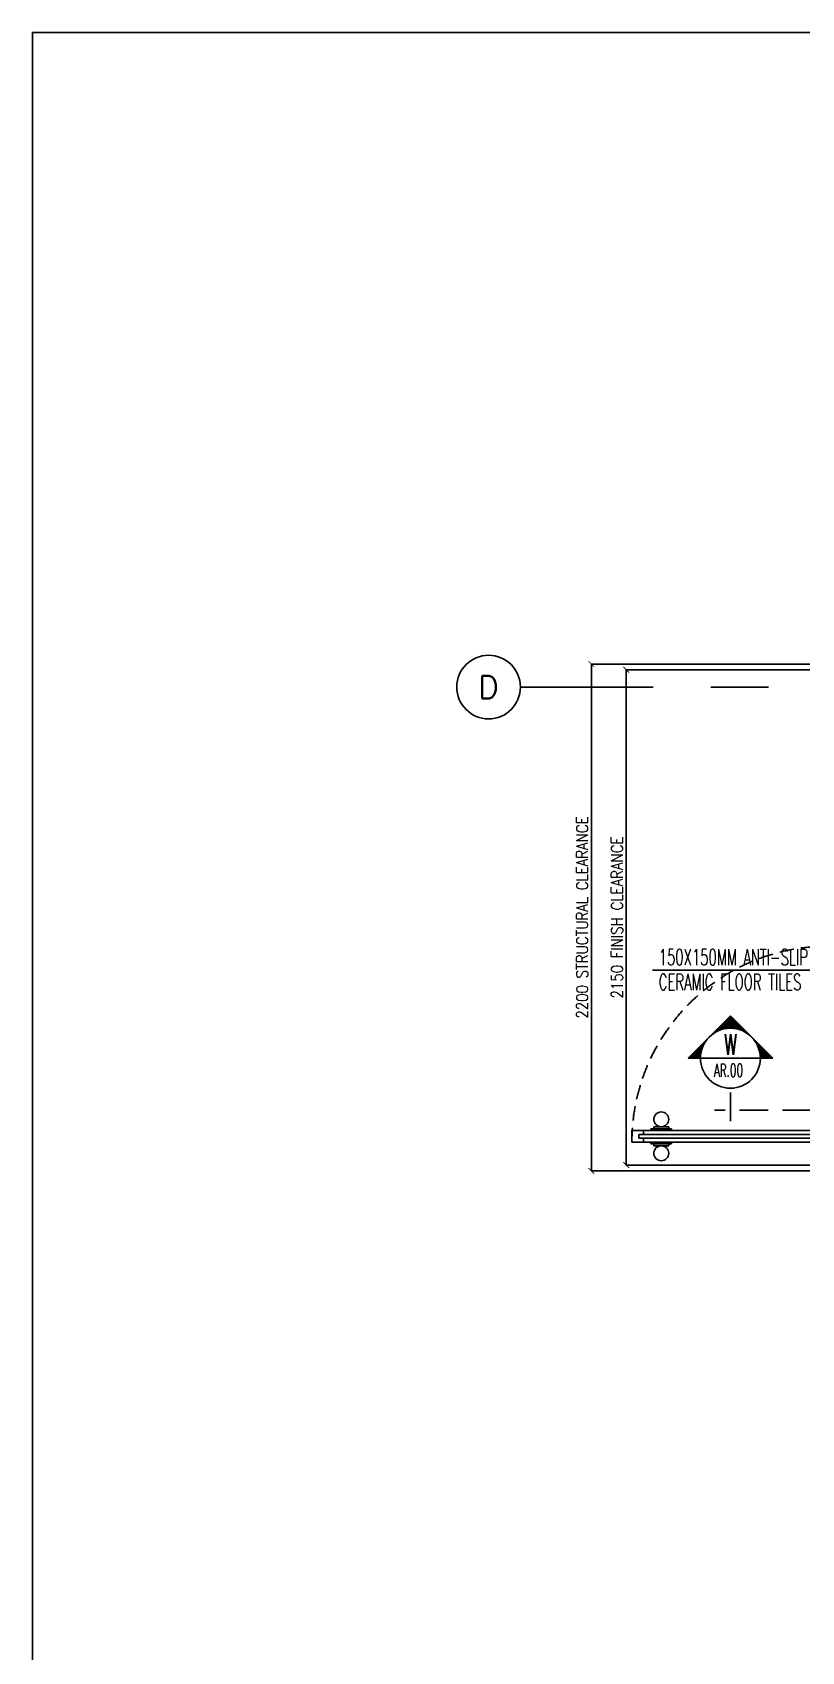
# Model space of a CAD drawing. Extents: x -172604 to -143727, y 166361 to 186286.
# Drawn here: x -172604 to -169264, y 179258 to 186286 of the extents above; entities that cross this region are included whole.
import ezdxf
from ezdxf.enums import TextEntityAlignment as Align

# ---------------------------------------------------------------- set-up
doc = ezdxf.new("R2010")
doc.units = 0
doc.header["$LTSCALE"] = 500
doc.header["$MEASUREMENT"] = 0
doc.linetypes.add('CENTERX2', pattern=[4, 2.5, -0.5, 0.5, -0.5])
doc.linetypes.add('HIDDEN', pattern=[0.375, 0.25, -0.125])
doc.layers.get('0').update_dxf_attribs({"linetype": 'CONTINUOUS'})
doc.layers.get('DEFPOINTS').update_dxf_attribs({"linetype": 'CONTINUOUS'})
for name, color, linetype in [('AX-CR', 2, 'CONTINUOUS'), ('AX-TXT', 2, 'CONTINUOUS'), ('AXES', 11, 'CENTERX2'), ('Dimout', 4, 'CONTINUOUS'), ('DOOR', 2, 'CONTINUOUS'), ('ELE', 3, 'CONTINUOUS'), ('ELEV-MARK', 6, 'CONTINUOUS'), ('TITLE', 1, 'CONTINUOUS'), ('TXT', 2, 'CONTINUOUS')]:
    doc.layers.add(name, color=color, linetype=linetype)
doc.styles.add('DIM', font='simplex.shx', dxfattribs={"width": 0.85})
doc.styles.add('ROMANS', font='romans.shx', dxfattribs={"width": 0.6})
doc.dimstyles.new('DIM1-25', dxfattribs={"dimscale": 25, "dimtxt": 2, "dimasz": 1, "dimexe": 0.03, "dimexo": 0.03, "dimgap": 0.6, "dimtad": 1, "dimdec": 0, "dimdsep": 46, "dimtxsty": 'DIM', "dimblk1": 'ARCHTICK', "dimblk2": 'ARCHTICK', "dimsah": 1, "dimcen": 0.09, "dimdle": 0.03, "dimclrd": 256, "dimclrt": 2, "dimadec": 0, "dimazin": 0, "dimtfac": 1, "dimtdec": 0, "dimtix": 1, "dimtmove": 1, "dimatfit": 3, "dimldrblk": 'ARCHTICK', "dimfxl": 0, "dimtvp": 2, "dimtolj": 1, "dimtzin": 0, "dimarcsym": 0})

# ---------------------------------------------------------------- blocks, each defined once
blk = doc.blocks.new('A0-BOX')
at = {"layer": 'TITLE'}
for p, q in [((0, 79.7), (0, 0)), ((113.3, 79.7), (0, 79.7))]:
    blk.add_line(p, q, dxfattribs=at)
blk = doc.blocks.new('*X5')
at = {"color": 0}
for p, q in [((14608, 7877), (14819, 8088)), ((14625, 7890), (14821, 8086)), ((14637, 7899), (14823, 8084)), ((14647, 7905), (14825, 8082)), ((14656, 7910), (14826, 8081)), ((14664, 7915), (14828, 8079)), ((14671, 7919), (14830, 8077)), ((14678, 7922), (14832, 8075)), ((14685, 7925), (14833, 8073)), ((14691, 7928), (14835, 8072)), ((14697, 7930), (14837, 8070)), ((14703, 7933), (14839, 8068)), ((14709, 7935), (14841, 8066)), ((14714, 7937), (14842, 8065)), ((14719, 7938), (14844, 8063)), ((14725, 7940), (14846, 8061)), ((14730, 7941), (14848, 8059)), ((14734, 7943), (14849, 8058)), ((14739, 7944), (14851, 8056)), ((14744, 7945), (14853, 8054)), ((14749, 7946), (14855, 8052)), ((14753, 7947), (14856, 8051)), ((14757, 7948), (14858, 8049)), ((14762, 7949), (14860, 8047)), ((14766, 7950), (14862, 8045)), ((14770, 7950), (14863, 8043)), ((14774, 7951), (14865, 8042)), ((14778, 7951), (14867, 8040)), ((14782, 7952), (14869, 8038)), ((14786, 7952), (14871, 8036)), ((14790, 7953), (14872, 8035)), ((14794, 7953), (14874, 8033)), ((14798, 7953), (14876, 8031)), ((14802, 7953), (14878, 8029)), ((14805, 7954), (14879, 8028)), ((14809, 7954), (14881, 8026)), ((14813, 7954), (14883, 8024)), ((14816, 7954), (14885, 8022)), ((14820, 7954), (14886, 8020)), ((14823, 7954), (14888, 8019)), ((14827, 7954), (14890, 8017)), ((14830, 7954), (14892, 8015)), ((14834, 7953), (14894, 8013)), ((14837, 7953), (14895, 8012)), ((14840, 7953), (14897, 8010)), ((14844, 7953), (14899, 8008)), ((14847, 7953), (14901, 8006)), ((14850, 7952), (14902, 8005)), ((14853, 7952), (14904, 8003)), ((14856, 7952), (14906, 8001)), ((14860, 7951), (14908, 7999)), ((14863, 7951), (14909, 7997)), ((14866, 7950), (14911, 7996)), ((14869, 7950), (14913, 7994)), ((14872, 7949), (14915, 7992)), ((14875, 7949), (14917, 7990)), ((14878, 7948), (14918, 7989)), ((14881, 7948), (14920, 7987)), ((14884, 7947), (14922, 7985)), ((14887, 7947), (14924, 7983)), ((14890, 7946), (14925, 7982)), ((14893, 7945), (14927, 7980)), ((14895, 7945), (14929, 7978)), ((14898, 7944), (14931, 7976)), ((14901, 7943), (14932, 7974)), ((14904, 7942), (14934, 7973)), ((14907, 7942), (14936, 7971)), ((14909, 7941), (14938, 7969)), ((14912, 7940), (14939, 7967)), ((14915, 7939), (14941, 7966)), ((14917, 7938), (14943, 7964)), ((14920, 7937), (14945, 7962)), ((14923, 7937), (14947, 7960)), ((14925, 7936), (14948, 7959)), ((14928, 7935), (14950, 7957)), ((14931, 7934), (14952, 7955)), ((14933, 7933), (14954, 7953)), ((14936, 7932), (14955, 7952)), ((14938, 7931), (14957, 7950)), ((14941, 7930), (14959, 7948)), ((14943, 7929), (14961, 7946)), ((14946, 7928), (14962, 7944)), ((14948, 7927), (14964, 7943)), ((14951, 7926), (14966, 7941)), ((14953, 7925), (14968, 7939)), ((14956, 7923), (14970, 7937)), ((14958, 7922), (14971, 7936)), ((14960, 7921), (14973, 7934)), ((14963, 7920), (14975, 7932)), ((14965, 7919), (14977, 7930)), ((14967, 7918), (14978, 7929)), ((14970, 7916), (14980, 7927)), ((14972, 7915), (14982, 7925)), ((14974, 7914), (14984, 7923)), ((14977, 7913), (14985, 7921)), ((14979, 7911), (14987, 7920)), ((14981, 7910), (14989, 7918)), ((14983, 7909), (14991, 7916)), ((14986, 7908), (14993, 7914)), ((14988, 7906), (14994, 7913)), ((14990, 7905), (14996, 7911)), ((14992, 7903), (14998, 7909)), ((14994, 7902), (15000, 7907)), ((14360, 7629), (14571, 7839)), ((14364, 7629), (14557, 7822)), ((14368, 7629), (14549, 7810)), ((14371, 7629), (14542, 7800)), ((14375, 7629), (14537, 7791)), ((14378, 7629), (14533, 7783)), ((14382, 7629), (14529, 7776)), ((14385, 7629), (14525, 7769)), ((14389, 7629), (14522, 7762)), ((14392, 7629), (14519, 7756)), ((14396, 7629), (14517, 7750)), ((14399, 7629), (14515, 7744)), ((14403, 7629), (14513, 7739)), ((14406, 7629), (14511, 7733)), ((14997, 7901), (15001, 7906)), ((14999, 7899), (15003, 7904)), ((15001, 7898), (15005, 7902)), ((15003, 7896), (15007, 7900)), ((15005, 7895), (15008, 7898)), ((15007, 7894), (15010, 7897)), ((15009, 7892), (15012, 7895)), ((15011, 7891), (15014, 7893)), ((15013, 7889), (15016, 7891)), ((15015, 7888), (15017, 7890)), ((15017, 7886), (15019, 7888)), ((15019, 7884), (15021, 7886)), ((15021, 7883), (15023, 7884)), ((15023, 7881), (15024, 7883)), ((15025, 7880), (15026, 7881)), ((15027, 7878), (15028, 7879)), ((15029, 7877), (15030, 7877)), ((15031, 7875), (15031, 7875)), ((15033, 7873), (15033, 7874)), ((15035, 7872), (15035, 7872)), ((15036, 7870), (15037, 7870)), ((15038, 7868), (15038, 7868)), ((15040, 7867), (15040, 7867)), ((15042, 7865), (15042, 7865)), ((15044, 7863), (15044, 7863)), ((15046, 7861), (15046, 7861)), ((15047, 7860), (15047, 7860)), ((15051, 7856), (15051, 7856)), ((15053, 7854), (15053, 7854)), ((15054, 7852), (15054, 7853)), ((15056, 7851), (15056, 7851)), ((15058, 7849), (15058, 7849)), ((15059, 7847), (15060, 7847)), ((15061, 7845), (15061, 7845)), ((15063, 7843), (15063, 7844)), ((15064, 7841), (15065, 7842)), ((15066, 7839), (15067, 7840)), ((15068, 7837), (15069, 7838)), ((15069, 7836), (15070, 7837)), ((15071, 7834), (15072, 7835)), ((15072, 7832), (15074, 7833)), ((15074, 7830), (15076, 7831)), ((15076, 7828), (15077, 7830)), ((15077, 7826), (15079, 7828)), ((15079, 7824), (15081, 7826)), ((15080, 7822), (15083, 7824)), ((15082, 7820), (15084, 7822)), ((15083, 7818), (15086, 7821)), ((15085, 7815), (15088, 7819)), ((15086, 7813), (15090, 7817)), ((15087, 7811), (15092, 7815)), ((15089, 7809), (15093, 7814)), ((15090, 7807), (15095, 7812)), ((15092, 7805), (15097, 7810)), ((15093, 7803), (15099, 7808)), ((15094, 7801), (15100, 7807)), ((15096, 7798), (15102, 7805)), ((15097, 7796), (15104, 7803)), ((15098, 7794), (15106, 7801)), ((15100, 7792), (15107, 7799)), ((15101, 7790), (15109, 7798)), ((15102, 7787), (15111, 7796)), ((15104, 7785), (15113, 7794)), ((15105, 7783), (15115, 7792)), ((15106, 7780), (15116, 7791)), ((15107, 7778), (15118, 7789)), ((15108, 7776), (15120, 7787)), ((15110, 7773), (15122, 7785)), ((15111, 7771), (15123, 7784)), ((15112, 7769), (15125, 7782)), ((15113, 7766), (15127, 7780)), ((15114, 7764), (15129, 7778)), ((15115, 7761), (15130, 7777)), ((15116, 7759), (15132, 7775)), ((15117, 7756), (15134, 7773)), ((15118, 7754), (15136, 7771)), ((15119, 7751), (15137, 7769)), ((15121, 7749), (15139, 7768)), ((15122, 7746), (15141, 7766)), ((15122, 7744), (15143, 7764)), ((15123, 7741), (15145, 7762)), ((15124, 7739), (15146, 7761)), ((15125, 7736), (15148, 7759)), ((15126, 7733), (15150, 7757)), ((15127, 7731), (15152, 7755)), ((15128, 7728), (15153, 7754)), ((15129, 7725), (15155, 7752)), ((15130, 7723), (15157, 7750)), ((15130, 7720), (15159, 7748)), ((15131, 7717), (15160, 7746)), ((15132, 7714), (15162, 7745)), ((15133, 7712), (15164, 7743)), ((15133, 7709), (15166, 7741)), ((15134, 7706), (15168, 7739)), ((15135, 7703), (15169, 7738)), ((15136, 7700), (15171, 7736)), ((15136, 7697), (15173, 7734)), ((15137, 7695), (15175, 7732)), ((14410, 7629), (14509, 7728)), ((14413, 7629), (14507, 7723)), ((14417, 7629), (14506, 7718)), ((14421, 7629), (14505, 7713)), ((14424, 7629), (14503, 7708)), ((14428, 7629), (14502, 7703)), ((14431, 7629), (14501, 7699)), ((14435, 7629), (14500, 7694)), ((14438, 7629), (14499, 7690)), ((14442, 7629), (14499, 7686)), ((14445, 7629), (14498, 7681)), ((14449, 7629), (14497, 7677)), ((14452, 7629), (14497, 7673)), ((14456, 7629), (14496, 7669)), ((14459, 7629), (14496, 7665)), ((14463, 7629), (14495, 7661)), ((14466, 7629), (14495, 7657)), ((14470, 7629), (14494, 7653)), ((14474, 7629), (14494, 7649)), ((14477, 7629), (14494, 7646)), ((14481, 7629), (14494, 7642)), ((14484, 7629), (14494, 7638)), ((14488, 7629), (14494, 7635)), ((14491, 7629), (14494, 7631)), ((15137, 7692), (15176, 7731)), ((15138, 7689), (15178, 7729)), ((15139, 7686), (15180, 7727)), ((15139, 7683), (15182, 7725)), ((15140, 7680), (15183, 7723)), ((15140, 7676), (15185, 7722)), ((15140, 7673), (15187, 7720)), ((15141, 7670), (15189, 7718)), ((15141, 7667), (15191, 7716)), ((15142, 7664), (15192, 7715)), ((15142, 7661), (15194, 7713)), ((15142, 7658), (15196, 7711)), ((15143, 7654), (15198, 7709)), ((15143, 7651), (15199, 7708)), ((15143, 7648), (15201, 7706)), ((15143, 7644), (15203, 7704)), ((15143, 7641), (15205, 7702)), ((15143, 7637), (15206, 7700)), ((15143, 7634), (15208, 7699)), ((15144, 7631), (15210, 7697)), ((15145, 7629), (15212, 7695)), ((15149, 7629), (15214, 7693)), ((15152, 7629), (15215, 7692)), ((15156, 7629), (15217, 7690)), ((15159, 7629), (15219, 7688)), ((15163, 7629), (15221, 7686)), ((15167, 7629), (15222, 7685)), ((15170, 7629), (15224, 7683)), ((15174, 7629), (15226, 7681)), ((15177, 7629), (15228, 7679)), ((15181, 7629), (15229, 7678)), ((15184, 7629), (15231, 7676)), ((15188, 7629), (15233, 7674)), ((15191, 7629), (15235, 7672)), ((15195, 7629), (15236, 7670)), ((15198, 7629), (15238, 7669)), ((15202, 7629), (15240, 7667)), ((15205, 7629), (15242, 7665)), ((15209, 7629), (15244, 7663)), ((15212, 7629), (15245, 7662)), ((15216, 7629), (15247, 7660)), ((15220, 7629), (15249, 7658)), ((15223, 7629), (15251, 7656)), ((15227, 7629), (15252, 7655)), ((15230, 7629), (15254, 7653)), ((15234, 7629), (15256, 7651)), ((15237, 7629), (15258, 7649)), ((15241, 7629), (15259, 7647)), ((15244, 7629), (15261, 7646)), ((15248, 7629), (15263, 7644)), ((15251, 7629), (15265, 7642)), ((15255, 7629), (15267, 7640)), ((15258, 7629), (15268, 7639)), ((15262, 7629), (15270, 7637)), ((15266, 7629), (15272, 7635)), ((15269, 7629), (15274, 7633)), ((15273, 7629), (15275, 7632)), ((15276, 7629), (15277, 7630))]:
    blk.add_line(p, q, dxfattribs=at)
blk = doc.blocks.new('_ARCHTICK')
at = {"color": 0, "linetype": 'ByBlock', "const_width": 0.15}
blk.add_lwpolyline([(-0.5, -0.5), (0.5, 0.5)], dxfattribs=at)
blk = doc.blocks.new('*D22')
at = {"layer": 'DEFPOINTS', "color": 0}
for p in [(-168976.1, 183519.6), (-170025.6, 181369.6), (-168976.1, 181369.6)]:
    blk.add_point(p, dxfattribs=at)
at = {"layer": 'Dimout', "color": 0, "lineweight": -2}
for p, q in [((-168976.9, 183519.6), (-170026.4, 183519.6)), ((-168976.9, 181369.6), (-170026.4, 181369.6))]:
    blk.add_line(p, q, dxfattribs=at)
at = {"layer": 'Dimout', "lineweight": -2}
blk.add_line((-170025.6, 183520.3), (-170025.6, 181368.8), dxfattribs=at)
at = {"layer": 'Dimout', "lineweight": -2, "xscale": 25, "yscale": 25, "zscale": 25}
for p, rotation in [((-170025.6, 183519.6), 90), ((-170025.6, 181369.6), 270)]:
    blk.add_blockref('_ARCHTICK', p, dxfattribs=dict(at, rotation=rotation))
at = {"layer": 'Dimout', "color": 2, "insert": (-170065.6, 182444.6), "char_height": 50, "attachment_point": 5, "rotation": 90, "style": 'DIM'}
blk.add_mtext('\\A1;2150 FINISH CLEARANCE', dxfattribs=at)
blk = doc.blocks.new('*D21')
at = {"layer": 'DEFPOINTS', "color": 0}
for p in [(-169001.1, 183544.6), (-170177.2, 181344.6), (-169001.1, 181344.6)]:
    blk.add_point(p, dxfattribs=at)
at = {"layer": 'Dimout', "color": 0, "lineweight": -2}
for p, q in [((-169001.9, 183544.6), (-170178, 183544.6)), ((-169001.9, 181344.6), (-170178, 181344.6))]:
    blk.add_line(p, q, dxfattribs=at)
at = {"layer": 'Dimout', "lineweight": -2}
blk.add_line((-170177.2, 183545.3), (-170177.2, 181343.8), dxfattribs=at)
at = {"layer": 'Dimout', "lineweight": -2, "xscale": 25, "yscale": 25, "zscale": 25}
for p, rotation in [((-170177.2, 183544.6), 90), ((-170177.2, 181344.6), 270)]:
    blk.add_blockref('_ARCHTICK', p, dxfattribs=dict(at, rotation=rotation))
at = {"layer": 'Dimout', "color": 2, "insert": (-170217.2, 182444.6), "char_height": 50, "attachment_point": 5, "rotation": 90, "style": 'DIM'}
blk.add_mtext('\\A1;2200 STRUCTURAL CLEARANCE', dxfattribs=at)
blk = doc.blocks.new('DOOR90')
at = {"layer": 'DOOR', "color": 0, "linetype": 'ByBlock'}
for p, q in [((-150, 0), (-150, -25)), ((-150, 0), (0, 0)), ((0, -50), (0, 0)), ((-1000, -25), (-1000, -75)), ((-1000, -75), (-1000, -25)), ((-950, -25), (-1000, -25)), ((-970, -42), (-970, -58)), ((-950, -42), (-970, -42)), ((-950, -58), (-970, -58)), ((-950, -25), (-950, -42)), ((-950, -58), (-950, -75)), ((-917.6, -25), (-917.6, -17.8)), ((-827.6, -17.8), (-917.6, -17.8)), ((-905, -17.8), (-905, -8.8)), ((-905, -8.8), (-840.2, -8.8)), ((-905, -17.8), (-840.2, -17.8)), ((-840.2, -17.8), (-840.2, -8.8)), ((-827.6, -25), (-827.6, -17.8)), ((-200, -42), (-200, -25)), ((-200, -25), (-150, -25)), ((-180, -42), (-200, -42)), ((-200, -75), (-200, -58)), ((-200, -58), (-180, -58)), ((-180, -58), (-180, -42)), ((-150, -75), (-150, -25)), ((-150, -25), (-100, -25)), ((-100, -25), (-100, -50)), ((-100, -50), (0, -50)), ((-950, -75), (-1000, -75)), ((-917.6, -75), (-917.6, -82.2)), ((-827.6, -82.2), (-917.6, -82.2)), ((-905, -82.2), (-905, -91.2)), ((-905, -82.2), (-840.2, -82.2)), ((-905, -91.2), (-840.2, -91.2)), ((-840.2, -82.2), (-840.2, -91.2)), ((-827.6, -75), (-827.6, -82.2)), ((-150, -75), (-200, -75)), ((-150, -900), (-150, -875)), ((-150, -875), (-100, -875)), ((0, -900), (-150, -900)), ((-150, -900), (0, -900)), ((-100, -850), (0, -850)), ((-100, -875), (-100, -850)), ((0, -850), (0, -900))]:
    blk.add_line(p, q, dxfattribs=at)
at = {"layer": 'DOOR', "color": 9, "linetype": 'ByBlock'}
for p, q in [((0, -50), (-113.7, 0)), ((0, -50), (-40.1, 0)), ((0, -50), (-100, -36.6)), ((0, -850), (-113.7, -900)), ((0, -850), (-100, -863.4)), ((0, -850), (-40.1, -900))]:
    blk.add_line(p, q, dxfattribs=at)
at = {"layer": 'DOOR', "linetype": 'ByBlock'}
for p, q in [((-200, -25), (-950, -25)), ((-200, -42), (-950, -42)), ((-200, -58), (-950, -58)), ((-950, -75), (-200, -75))]:
    blk.add_line(p, q, dxfattribs=at)
at = {"layer": 'DOOR', "color": 0, "linetype": 'ByBlock'}
for centre in [(-872.6, 23.5), (-872.6, -123.5)]:
    blk.add_circle(centre, 32.4, dxfattribs=at)
at = {"layer": 'DOOR', "color": 9, "linetype": 'ByBlock'}
for centre, radius, start, end in [((0, -50), 154.4, 161.10529, 166.28577), ((0, -50), 134.4, 158.15985, 169.28002), ((0, -50), 94.4, 148.01819, 180), ((0, -50), 74.4, 137.77643, 180), ((0, -50), 114.4, 154.08384, 167.37743), ((0, -50), 54.4, 113.20738, 180), ((0, -50), 34.4, 90, 180), ((0, -50), 14.4, 90, 180), ((0, -850), 154.4, 193.71423, 198.89471), ((0, -850), 134.4, 190.71998, 201.84015), ((0, -850), 94.4, 180, 211.98181), ((0, -850), 74.4, 180, 222.22357), ((0, -850), 54.4, 180, 246.79262), ((0, -850), 34.4, 180, 270), ((0, -850), 14.4, 180, 270)]:
    blk.add_arc(centre, radius, start, end, dxfattribs=at)
at = {"layer": 'DOOR', "linetype": 'HIDDEN', "ltscale": 0.5}
blk.add_arc((-150, -25), 850, 180, 270, dxfattribs=at)
blk = doc.blocks.new('AXU')
at = {"layer": 'AX-CR'}
blk.add_circle((0, 350), 350, dxfattribs=at)
at = {"layer": 'AX-TXT', "style": 'ROMANS'}
blk.add_attdef('AX', text='', height=250, dxfattribs=at).set_placement((0, 350), align=Align.MIDDLE)

msp = doc.modelspace()

# ---------------------------------------------------------------- linework, layer by layer
at = {"layer": 'AXES'}
msp.add_line((-163908.4, 183444.6), (-170485.4, 183444.6), dxfattribs=at)
at = {"layer": 'ELE'}
msp.add_line((-169911.4, 182215.5), (-168125.9, 182215.5), dxfattribs=at)
at = {"layer": 'ELEV-MARK', "color": 6}
for p, q in [((-169757.5, 181833.4), (-169573.6, 182017.2)), ((-169389.8, 181833.4), (-169573.6, 182017.2)), ((-169703.6, 181833.4), (-169757.5, 181833.4)), ((-169443.6, 181833.4), (-169703.6, 181833.4)), ((-169389.8, 181833.4), (-169443.6, 181833.4))]:
    msp.add_line(p, q, dxfattribs=at)
at = {"layer": 'ELEV-MARK', "color": 6, "linetype": 'HIDDEN'}
for p, q in [((-169573.6, 181560), (-169573.6, 181703.4)), ((-168096.8, 181608.8), (-169642.1, 181608.8))]:
    msp.add_line(p, q, dxfattribs=at)
at = {"layer": 'ELEV-MARK', "color": 6}
msp.add_circle((-169573.6, 181833.4), 130, dxfattribs=at)

# ---------------------------------------------------------------- block references
at = {"xscale": 250, "yscale": 250, "zscale": 250}
msp.add_blockref('A0-BOX', (-172603.8, 166361.3), dxfattribs=at)
at = {"layer": 'AXES'}
ref = msp.add_blockref('AXU', (-170623.4, 183582.6), dxfattribs=dict(at, xscale=-0.3942857142857143, yscale=0.3942857142857143, zscale=0.3942857142857143, rotation=180))
ref.add_attrib('AX', 'D', dxfattribs={"layer": 'AX-TXT', "color": 6, "height": 98.6, "style": 'ROMANS'}).set_placement((-170623.4, 183444.6), align=Align.MIDDLE)
at = {"layer": 'DOOR', "color": 0, "linetype": 'ByBlock', "xscale": -1, "rotation": 180}
msp.add_blockref('DOOR90', (-169001.1, 181444.6), dxfattribs=at)
at = {"layer": 'ELEV-MARK', "color": 11, "xscale": -0.4000000000232831, "yscale": 0.4000000000232831, "zscale": 0.4}
msp.add_blockref('*X5', (-163646.2, 178781.9), dxfattribs=at)

# ---------------------------------------------------------------- texts
at = {"layer": 'ELEV-MARK', "color": 6, "style": 'ROMANS', "width": 0.6}
msp.add_attdef('W', text='1', height=90, dxfattribs=at).set_placement((-169572.7, 181893.2), align=Align.MIDDLE)
at = {"layer": 'ELEV-MARK', "color": 2, "style": 'ROMANS', "width": 0.6}
msp.add_attdef('AR.00', text='S-00', height=56, dxfattribs=at).set_placement((-169581.9, 181781.1), align=Align.MIDDLE)
at = {"layer": 'TXT', "style": 'ROMANS', "width": 0.6}
for s, p in [('150X150MM ANTI-SLIP', (-169884.7, 182237.4)), ('CERAMIC FLOOR TILES', (-169884.7, 182129.4))]:
    msp.add_text(s, height=70, dxfattribs=at).set_placement(p)

# ---------------------------------------------------------------- dimensions: what is measured, and where the dimension line sits
at = {"layer": 'Dimout'}
for base, p1, p2, text, picture, middle in [((-170177.2, 181344.6), (-169001.1, 183544.6), (-169001.1, 181344.6), '<> STRUCTURAL CLEARANCE', '*D21', (-170217.2, 182444.6)), ((-170025.6, 181369.6), (-168976.1, 183519.6), (-168976.1, 181369.6), '<> FINISH CLEARANCE', '*D22', (-170065.6, 182444.6))]:
    dim = msp.add_linear_dim(base=base, p1=p1, p2=p2, angle=90, text=text, dimstyle='DIM1-25', dxfattribs=at)
    dim.commit()
    dim.dimension.update_dxf_attribs({"geometry": picture, "text_midpoint": middle})

doc.saveas('drawing.dxf')
